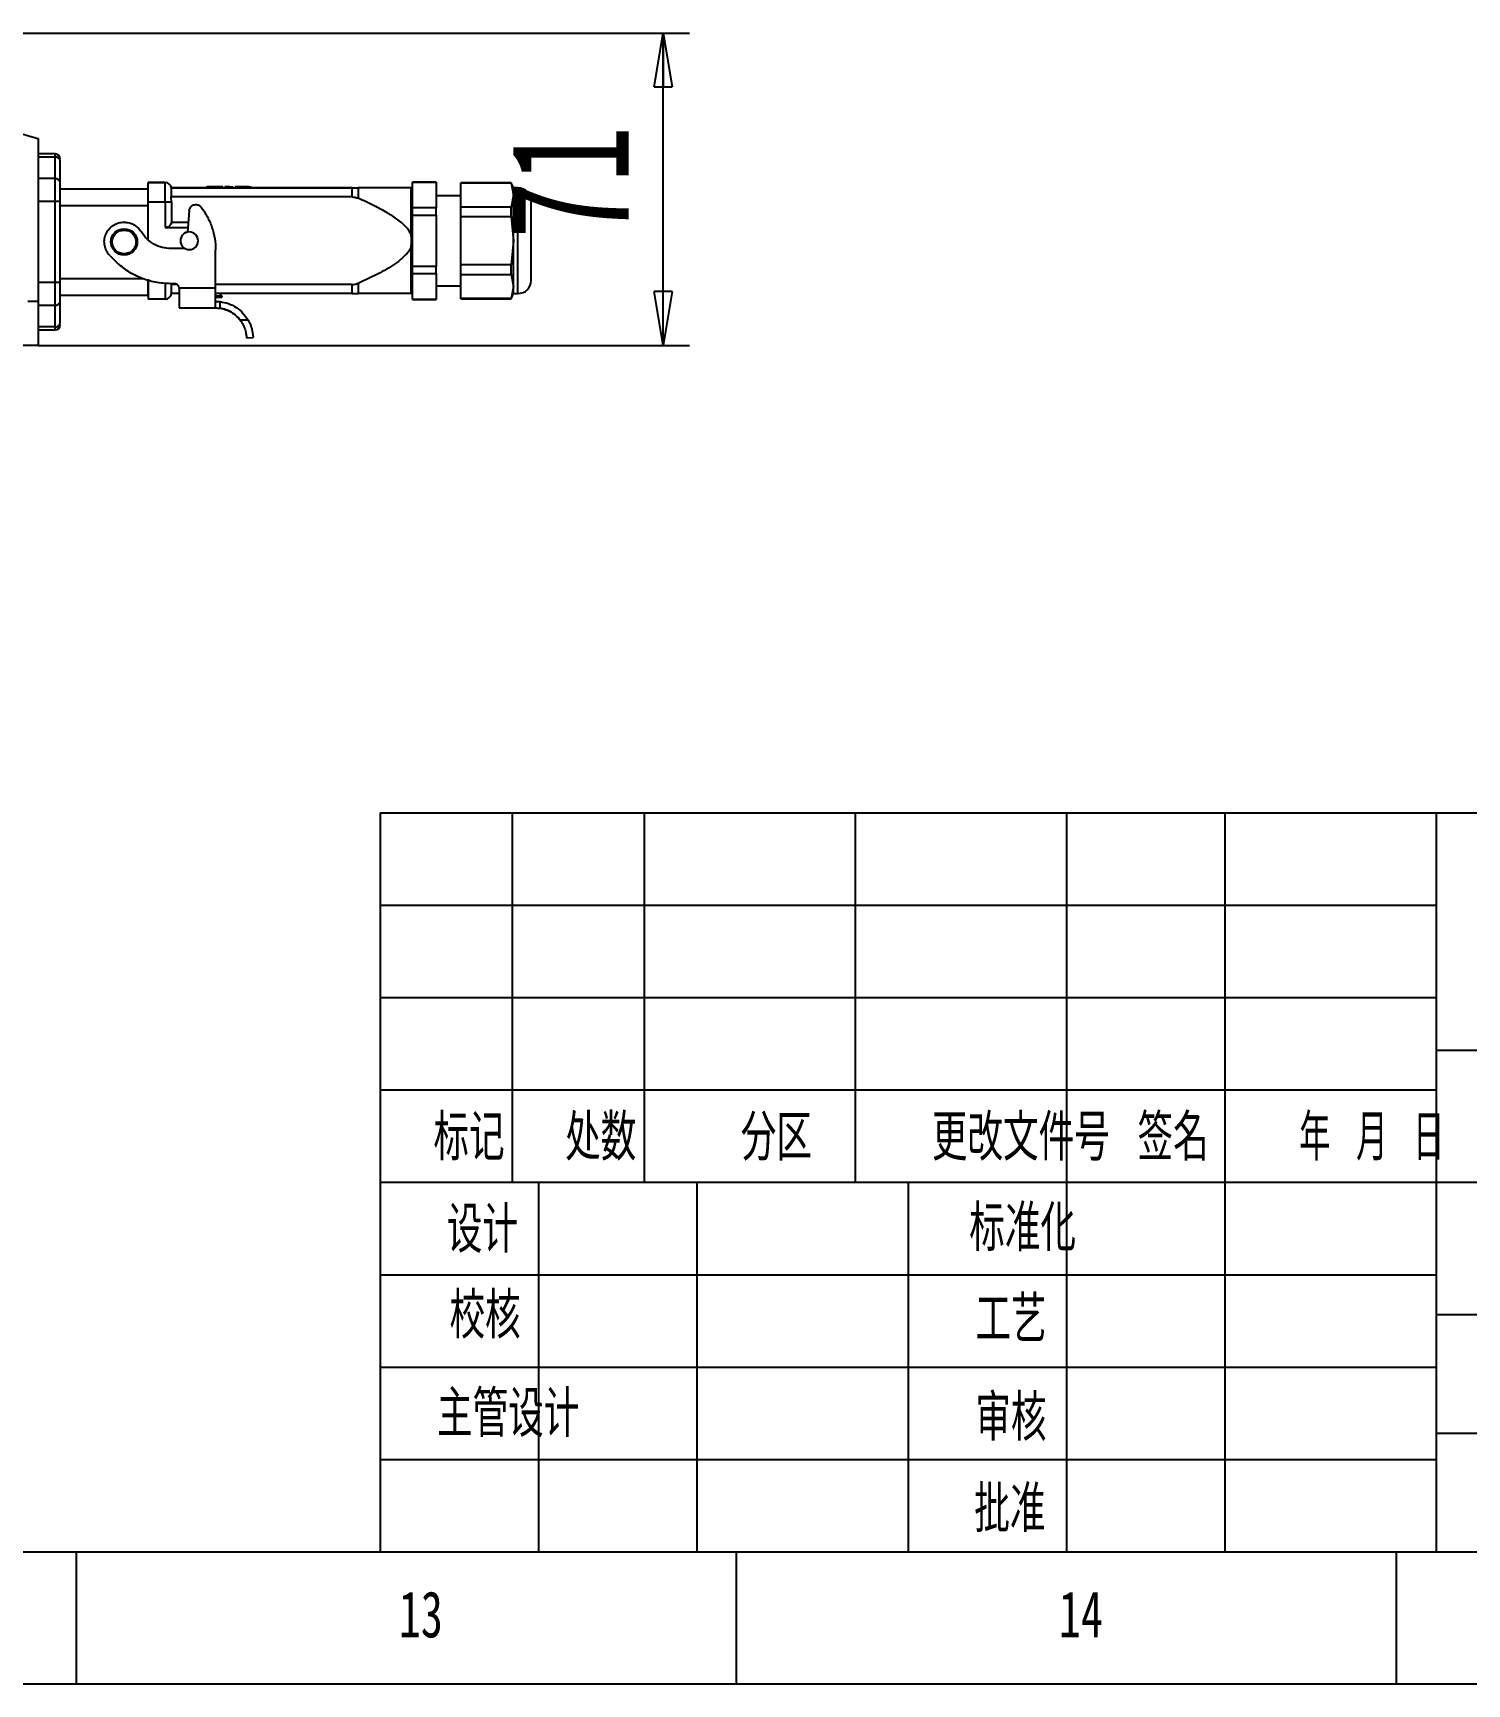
# Model space of a CAD drawing. Header units: millimetres. Extents: x 0 to 841, y 0 to 594.
# Drawn here: x 624.7 to 733.3, y 0 to 125.1 of the extents above; entities that cross this region are included whole.
import ezdxf

# ---------------------------------------------------------------- set-up
doc = ezdxf.new("R2010")
doc.units = ezdxf.units.MM
doc.layers.add('10', color=7, linetype='Continuous')
doc.layers.add('5', color=7, linetype='Continuous')
doc.styles.add('SLDTEXTSTYLE0', font='TXT', dxfattribs={"width": 0.7, "bigfont": 'bigfont'})
doc.styles.add('SLDTEXTSTYLE1', font='TXT', dxfattribs={"width": 0.62, "bigfont": 'bigfont'})
doc.styles.add('SLDTEXTSTYLE4', font='TXT', dxfattribs={"width": 0.7})
doc.dimstyles.new('SLDDIMSTYLE0', dxfattribs={"dimtxt": 9, "dimasz": 4.08, "dimexe": 0, "dimexo": 0.0625, "dimgap": 2.25, "dimtad": 2, "dimlfac": 3, "dimrnd": 1e-09, "dimzin": 12, "dimdsep": 46, "dimtxsty": 'SLDTEXTSTYLE4', "dimblk1": 'CLOSED', "dimblk2": 'CLOSED', "dimsah": 1, "dimcen": 0.09, "dimadec": 0, "dimazin": 3, "dimtfac": 1, "dimtofl": 0, "dimtmove": 0, "dimatfit": 3, "dimldrblk": 'CLOSED', "dimfxl": 0, "dimfrac": 2, "dimtolj": 1, "dimtzin": 12, "dimarcsym": 0})

# ---------------------------------------------------------------- blocks, each defined once
blk = doc.blocks.new('_Closed')
at = {"color": 0, "linetype": 'ByBlock', "lineweight": -2}
for p, q in [((-1, 0.166667), (0, 0)), ((-1, 0.166667), (-1, -0.166667)), ((0, 0), (-1, -0.166667)), ((0, 0), (-1, 0))]:
    blk.add_line(p, q, dxfattribs=at)
blk = doc.blocks.new('_D_19')
at = {"layer": '10'}
for p, q in [((619.75, 125.06), (674.45, 125.06)), ((672.45, 101.39), (672.45, 125.06)), ((625.11, 101.39), (674.45, 101.39))]:
    blk.add_line(p, q, dxfattribs=at)
at = {"layer": '10', "xscale": 4.08, "yscale": 4.08}
for p, rotation in [((672.45, 125.06, 0), 90.0000000000004), ((672.45, 101.39, 0), 270.0000000000004)]:
    blk.add_blockref('_Closed', p, dxfattribs=dict(at, rotation=rotation))
at = {"layer": '10', "insert": (660.84, 109.45), "char_height": 9, "attachment_point": 1, "rotation": 90, "style": 'SLDTEXTSTYLE4'}
blk.add_mtext('71', dxfattribs=at)

msp = doc.modelspace()

# ---------------------------------------------------------------- linework, layer by layer
at = {"color": 7, "linetype": 'Continuous', "lineweight": 25}
for p, q in [((626.379, 115.9016), (625.1123, 115.9016)), ((625.1123, 115.6783), (626.379, 115.6783)), ((626.379, 114.0425), (626.379, 115.6783)), ((626.779, 115.3319), (626.779, 115.4366)), ((626.779, 113.6961), (626.779, 115.3319)), ((626.379, 114.0425), (625.1123, 114.0425)), ((626.379, 112.3104), (626.379, 114.0425)), ((626.779, 113.2683), (633.4457, 113.2683)), ((633.4457, 112.2383), (633.4457, 113.7383)), ((634.7123, 113.7383), (633.4457, 113.7383)), ((633.4457, 113.7383), (634.7123, 113.7383)), ((633.4457, 113.7383), (633.4457, 113.7383)), ((634.7123, 112.2383), (634.7123, 113.7383)), ((635.1871, 113.3216), (635.2053, 113.3216)), ((635.1871, 113.3216), (635.1871, 112.6443)), ((635.1871, 113.3216), (648.8858, 113.3216)), ((639.4376, 113.3216), (635.1871, 113.3216)), ((635.2053, 112.2383), (635.1871, 112.6443)), ((648.8858, 112.6443), (635.1871, 112.6443)), ((635.2053, 113.3216), (635.2053, 113.3216)), ((637.879, 113.4216), (637.879, 113.3216)), ((638.3256, 113.3216), (637.879, 113.3216)), ((639.0776, 113.4216), (638.3256, 113.4216)), ((638.3256, 113.4216), (639.0776, 113.4216)), ((638.3256, 113.3216), (638.3256, 113.4216)), ((639.0776, 113.3216), (638.3256, 113.3216)), ((639.0776, 113.3216), (638.504, 113.3216)), ((639.0776, 113.3216), (639.0776, 113.4216)), ((639.2519, 113.4216), (639.2519, 113.3216)), ((639.4653, 113.4216), (639.2519, 113.4216)), ((639.4653, 113.3216), (639.2519, 113.3216)), ((639.5332, 113.3216), (639.2644, 113.3216)), ((639.8269, 113.3216), (639.2644, 113.3216)), ((639.7879, 113.3216), (639.2644, 113.3216)), ((639.8144, 113.3216), (639.2644, 113.3216)), ((639.5582, 113.3216), (639.2644, 113.3216)), ((639.4126, 113.3216), (639.2644, 113.3216)), ((639.4376, 113.3216), (639.2644, 113.3216)), ((639.4654, 113.4216), (639.2769, 113.4216)), ((639.8269, 113.3216), (639.3034, 113.3216)), ((639.4653, 113.4216), (639.5332, 113.4216)), ((639.5582, 113.4216), (639.4653, 113.4216)), ((639.4653, 113.4216), (639.6259, 113.4216)), ((639.4653, 113.3216), (639.4653, 113.4216)), ((639.5582, 113.3216), (639.4653, 113.3216)), ((639.626, 113.4216), (639.4654, 113.4216)), ((639.5332, 113.4216), (639.5582, 113.4216)), ((639.5582, 113.3216), (639.5582, 113.4216)), ((639.8394, 113.3216), (639.5582, 113.3216)), ((639.626, 113.3216), (639.5582, 113.3216)), ((639.6259, 113.4216), (639.8385, 113.4216)), ((639.626, 113.4216), (639.8134, 113.4216)), ((639.626, 113.3216), (639.626, 113.4216)), ((639.8144, 113.3216), (639.626, 113.3216)), ((639.6637, 113.4216), (639.6636, 113.4216)), ((639.8394, 113.3216), (639.6636, 113.3216)), ((639.6637, 113.3216), (639.6637, 113.4216)), ((639.8394, 113.3216), (639.8144, 113.3216)), ((639.8269, 113.3216), (639.8144, 113.3216)), ((640.8998, 113.3216), (639.8269, 113.3216)), ((639.8394, 113.3216), (639.8394, 113.4216)), ((639.8394, 113.4216), (639.8394, 113.4216)), ((639.8394, 113.3216), (639.8394, 113.4216)), ((639.8394, 113.3216), (639.8394, 113.4216)), ((640.7657, 113.4216), (640.0137, 113.4216)), ((640.0137, 113.4216), (640.0137, 113.3216)), ((640.7657, 113.3216), (640.0137, 113.3216)), ((640.0138, 113.4216), (640.7657, 113.4216)), ((640.5873, 113.3216), (640.0138, 113.3216)), ((640.7657, 113.4216), (640.8873, 113.4216)), ((640.8873, 113.4216), (640.7657, 113.4216)), ((640.7657, 113.3216), (640.7657, 113.4216)), ((640.9582, 113.3216), (640.7657, 113.3216)), ((640.8873, 113.4216), (640.8873, 113.3216)), ((641.0623, 113.4216), (640.8873, 113.4216)), ((641.0623, 113.3216), (640.8873, 113.3216)), ((641.0623, 113.4216), (640.904, 113.4216)), ((641.0623, 113.4216), (641.2373, 113.4216)), ((641.0623, 113.4216), (641.2207, 113.4216)), ((641.2373, 113.3216), (641.0623, 113.3216)), ((641.2373, 113.3216), (641.2373, 113.4216)), ((648.8857, 113.3216), (641.2373, 113.3216)), ((648.8858, 112.6443), (648.8858, 113.3216)), ((649.3306, 113.3216), (649.3306, 112.5488)), ((653.3525, 113.3216), (653.3235, 113.3216)), ((655.2457, 113.7716), (653.4457, 113.7716)), ((653.4457, 113.7607), (653.4457, 113.7716)), ((653.4457, 113.7607), (655.2457, 113.7607)), ((653.4457, 111.8107), (653.4457, 113.7607)), ((655.2457, 113.7607), (655.2457, 113.7716)), ((655.2457, 113.7607), (655.2457, 111.8107)), ((657.1123, 112.7216), (655.2457, 112.7216)), ((660.9258, 113.7216), (657.1123, 113.7216)), ((657.1123, 113.7022), (657.1123, 113.7216)), ((657.1123, 113.7022), (660.9258, 113.7022)), ((657.1123, 111.8692), (657.1123, 113.7022)), ((661.1123, 113.3216), (660.9258, 113.7216)), ((660.9258, 113.7022), (660.9258, 113.7216)), ((660.9258, 113.7022), (661.1123, 112.7857)), ((661.1123, 112.7857), (660.9258, 111.8692)), ((661.4457, 113.3216), (661.1123, 113.3216)), ((661.1123, 112.7857), (661.1123, 113.3216)), ((661.1123, 109.3216), (661.1123, 112.7857)), ((626.379, 112.3104), (625.1123, 112.3104)), ((626.379, 106.1594), (626.379, 112.3104)), ((626.779, 112.3104), (626.379, 112.3104)), ((626.779, 106.1594), (626.779, 112.3104)), ((626.779, 112.0016), (633.4457, 112.0016)), ((633.4457, 109.389), (633.4457, 112.2383)), ((634.7123, 112.2383), (633.4457, 112.2383)), ((634.7123, 112.2383), (634.7123, 110.3216)), ((635.2053, 112.2383), (634.7123, 112.2383)), ((635.2053, 112.2383), (635.2053, 110.7383)), ((636.5486, 111.6119), (636.4053, 109.9733)), ((655.2457, 111.8107), (653.4457, 111.8107)), ((653.4457, 111.2716), (653.4457, 111.8107)), ((657.1123, 111.1546), (657.1123, 111.8692)), ((660.9258, 111.8692), (657.1123, 111.8692)), ((660.9258, 111.1546), (660.9258, 111.8692)), ((634.7123, 110.3216), (636.4358, 110.3216)), ((635.2053, 110.7383), (636.4722, 110.7383)), ((653.4457, 111.2716), (655.2457, 111.2716)), ((653.4457, 107.3716), (653.4457, 111.2716)), ((655.2457, 111.2716), (655.2457, 107.3716)), ((657.1123, 107.4886), (657.1123, 111.1546)), ((657.1123, 111.1546), (660.9258, 111.1546)), ((660.9258, 111.1546), (661.1123, 109.3216)), ((635.8793, 109.3427), (635.8793, 109.3427)), ((653.3873, 109.3216), (653.3872, 109.3314)), ((653.3872, 109.3142), (653.3873, 109.3216)), ((661.1123, 109.3216), (660.9258, 107.4886)), ((661.1123, 105.8575), (661.1123, 109.3216)), ((630.5517, 108.1743), (630.9003, 107.8256)), ((636.229, 108.7349), (635.1714, 108.7349)), ((638.5457, 105.7349), (638.5457, 108.6258)), ((633.4457, 106.4049), (633.4457, 104.9049)), ((655.2457, 107.3716), (653.4457, 107.3716)), ((653.4457, 106.8325), (653.4457, 107.3716)), ((653.4457, 106.8325), (655.2457, 106.8325)), ((653.4457, 104.8825), (653.4457, 106.8325)), ((655.2457, 106.8325), (655.2457, 107.3716)), ((655.2457, 106.8325), (655.2457, 104.8825)), ((660.9258, 107.4886), (657.1123, 107.4886)), ((657.1123, 106.774), (657.1123, 107.4886)), ((657.1123, 106.774), (660.9258, 106.774)), ((657.1123, 104.941), (657.1123, 106.774)), ((660.9258, 106.774), (660.9258, 107.4886)), ((660.9258, 106.774), (661.1123, 105.8575)), ((626.379, 106.1594), (625.1123, 106.1594)), ((626.379, 104.4274), (626.379, 106.1594)), ((626.779, 106.1594), (626.379, 106.1594)), ((626.779, 105.2016), (633.4457, 105.2016)), ((635.4457, 106.0683), (635.143, 106.0683)), ((635.1871, 105.999), (635.1902, 106.0683)), ((635.639, 105.999), (635.1871, 105.999)), ((635.1871, 105.999), (635.1871, 105.3216)), ((635.779, 105.3216), (635.1871, 105.3216)), ((638.5457, 105.7349), (635.779, 105.7349)), ((648.8858, 105.999), (638.5457, 105.999)), ((648.8858, 105.3216), (638.5457, 105.3216)), ((638.9013, 105.2813), (638.861, 105.3216)), ((638.8897, 105.2813), (638.9013, 105.2813)), ((639.0108, 105.1618), (638.8897, 105.2813)), ((638.8897, 105.2813), (639.0108, 105.1618)), ((648.8858, 105.3216), (648.8858, 105.999)), ((649.3306, 106.0944), (649.3306, 105.3216)), ((655.2457, 105.9216), (657.1123, 105.9216)), ((661.1123, 105.8575), (660.9258, 104.941)), ((660.9258, 104.9216), (661.1123, 105.3216)), ((661.1123, 105.3216), (661.1123, 105.8575)), ((661.1123, 105.3216), (661.4457, 105.3216)), ((625.1123, 104.7273), (625.1123, 101.394)), ((626.379, 104.4274), (625.1123, 104.4274)), ((626.379, 102.7916), (626.379, 104.4274)), ((626.779, 103.138), (626.779, 104.7738)), ((634.7123, 104.9049), (633.4457, 104.9049)), ((635.779, 104.2349), (638.5457, 104.2349)), ((638.9631, 105.048), (638.5457, 105.048)), ((638.879, 104.211), (638.879, 104.7153)), ((655.2457, 104.8825), (653.4457, 104.8825)), ((653.4457, 104.8716), (653.4457, 104.8825)), ((653.4457, 104.8716), (655.2457, 104.8716)), ((655.2457, 104.8716), (655.2457, 104.8825)), ((660.9258, 104.941), (657.1123, 104.941)), ((657.1123, 104.9216), (657.1123, 104.941)), ((657.1123, 104.9216), (660.9258, 104.9216)), ((660.9258, 104.9216), (660.9258, 104.941)), ((626.379, 102.7916), (625.1123, 102.7916)), ((625.1123, 102.5683), (626.379, 102.5683)), ((626.779, 103.0578), (626.779, 103.138)), ((640.9976, 103.3214), (640.4128, 103.301)), ((640.8776, 101.983), (641.3773, 102.0005)), ((640.8776, 101.983), (640.8776, 101.983))]:
    msp.add_line(p, q, dxfattribs=at)
at = {"color": 8, "linetype": 'Continuous', "lineweight": 25}
for p, q in [((626.379, 115.6783), (626.379, 115.9016)), ((661.4457, 109.3216), (661.4457, 113.3216)), ((661.4457, 105.3216), (661.4457, 109.3216)), ((626.779, 106.4683), (633.0338, 106.4683)), ((626.379, 102.5683), (626.379, 102.7916))]:
    msp.add_line(p, q, dxfattribs=at)
at = {"color": 7, "linetype": 'Continuous', "lineweight": 25, "flags": 128}
for points in [[(638.3256, 113.4216), (638.1328, 113.4216), (637.9926, 113.4216), (637.9076, 113.4216), (637.879, 113.4216), (637.9076, 113.4216), (637.9926, 113.4216), (638.1328, 113.4216), (638.3256, 113.4216)], [(639.0776, 113.4216), (638.8319, 113.4216), (638.6514, 113.4216), (638.5411, 113.4216), (638.504, 113.4216), (638.5411, 113.4216), (638.6514, 113.4216), (638.8319, 113.4216), (639.0776, 113.4216)], [(640.0138, 113.4216), (640.2595, 113.4216), (640.4399, 113.4216), (640.5502, 113.4216), (640.5873, 113.4216), (640.5502, 113.4216), (640.4399, 113.4216), (640.2594, 113.4216), (640.0137, 113.4216)], [(655.2457, 111.2716), (655.2457, 111.3413), (655.2457, 111.4104), (655.2457, 111.4788), (655.2457, 111.5466), (655.2457, 111.6137), (655.2457, 111.6801), (655.2457, 111.7458), (655.2457, 111.8107)]]:
    msp.add_lwpolyline(points, dxfattribs=at)
at = {"color": 8, "linetype": 'Continuous', "lineweight": 25, "flags": 128}
for points in [[(634.7123, 106.1047), (634.7123, 105.8309), (634.7123, 105.5716), (634.7123, 105.3443), (634.7123, 105.1577), (634.7123, 105.0191), (634.7123, 104.9338), (634.7123, 104.9049)], [(638.5507, 105.1618), (638.7106, 105.1618), (638.9094, 105.1618), (639.0108, 105.1618)]]:
    msp.add_lwpolyline(points, dxfattribs=at)
at = {"color": 7, "linetype": 'Continuous', "lineweight": 25}
msp.add_circle((631.6123, 109.2349), 1, dxfattribs=at)
for centre, radius, start, end in [((626.379, 115.5016), 0.4, 360, 90), ((626.404, 115.303), 0.3761, 4.40195, 93.811261), ((626.404, 113.6672), 0.3761, 4.40195, 93.811261), ((634.7123, 113.2383), 0.5, 9.594068, 90), ((634.7123, 113.2383), 0.5, 9.594068, 90), ((661.4457, 112.3216), 1, 360, 90), ((636.5457, 109.3216), 0.6667, 90, 270), ((636.5457, 109.3216), 0.6667, 102.154716, 178.185824), ((636.5457, 109.3216), 0.6667, 270, 90), ((661.4457, 106.3216), 1, 270, 360), ((634.7123, 105.4049), 0.5, 270.000002, 350.405932), ((626.404, 104.8027), 0.3761, 266.188739, 355.59805), ((626.404, 103.1668), 0.3761, 266.188739, 355.59805), ((626.379, 102.9683), 0.4, 270, 0)]:
    msp.add_arc(centre, radius, start, end, dxfattribs=at)
for points, knots in [([(620.439, 122.394), (620.4535, 122.03), (620.4818, 121.3225), (620.719, 120.3149), (621.0965, 119.4194), (621.6251, 118.6623), (622.3164, 118.0818), (623.1452, 117.6718), (624.0895, 117.3517), (624.7591, 117.1612), (625.1123, 117.0607)], [0, 0, 0, 0, 0.138925316, 0.270062609, 0.393012331, 0.508431506, 0.61936368, 0.734008195, 0.859684568, 1, 1, 1, 1]), ([(625.1123, 117.0607), (625.1123, 117.0528), (625.1123, 117.0378), (625.1123, 116.8786), (625.1123, 116.6063), (625.1123, 116.2314), (625.1123, 115.7893), (625.1123, 115.2267), (625.1123, 114.5441), (625.1123, 113.7415), (625.1123, 112.8178), (625.1123, 111.7697), (625.1123, 110.6862), (625.1123, 109.5851), (625.1123, 108.4851), (625.1123, 107.3134), (625.1123, 106.0529), (625.1123, 105.1836), (625.1123, 104.7273)], [0, 0, 0, 0, 0.09470892, 0.18008173, 0.25650167, 0.30884207, 0.35768281, 0.4046065, 0.45171537, 0.50103065, 0.55425977, 0.61272411, 0.67739278, 0.73346192, 0.79366177, 0.85768803, 0.92531956, 1, 1, 1, 1]), ([(626.779, 112.3104), (626.779, 112.4477), (626.779, 112.7271), (626.779, 113.1188), (626.779, 113.4609), (626.779, 113.6186), (626.779, 113.6961)], [0, 0, 0, 0, 0.2456669, 0.5, 0.7543331, 1, 1, 1, 1]), ([(648.8857, 113.3216), (648.961, 113.3216), (649.1141, 113.3216), (649.258, 113.3216), (649.3312, 113.3216)], [0, 0, 0, 0, 0.49195641, 1, 1, 1, 1]), ([(648.8858, 113.3216), (648.9609, 113.3216), (649.1138, 113.3216), (649.2575, 113.3216), (649.3306, 113.3216)], [0, 0, 0, 0, 0.49103197, 1, 1, 1, 1]), ([(648.8858, 112.6443), (648.9617, 112.6384), (649.1143, 112.6265), (649.2583, 112.5748), (649.3306, 112.5488)], [0, 0, 0, 0, 0.49771303, 1, 1, 1, 1]), ([(653.3235, 113.3216), (653.2754, 113.3216), (653.1739, 113.3215), (652.9737, 113.3216), (652.7523, 113.3216), (652.5133, 113.3216), (651.9509, 113.3216), (650.8965, 113.3216), (649.8922, 113.3216), (649.3306, 113.3216)], [0, 0, 0, 0, 0.06194737, 0.13093291, 0.18973098, 0.25379946, 0.32352629, 0.62171707, 1, 1, 1, 1]), ([(653.3232, 113.3216), (653.3398, 113.3216), (653.3902, 113.3216), (653.3719, 113.3216), (653.3596, 113.3216)], [0, 0, 0, 0, 0.3278725, 1, 1, 1, 1]), ([(653.3235, 113.3216), (653.3235, 113.2229), (653.3235, 113.0256), (653.3235, 112.2196), (653.3235, 111.1392), (653.3235, 110.2748), (653.3235, 109.8426)], [0, 0, 0, 0, 0.25000008, 0.50000011, 0.75000008, 1, 1, 1, 1]), ([(653.3235, 109.8426), (653.2756, 109.9316), (653.1739, 110.1204), (652.9416, 110.398), (652.6322, 110.6934), (652.154, 111.064), (651.4598, 111.5041), (650.4847, 112.0254), (649.7423, 112.3621), (649.3306, 112.5488)], [0, 0, 0, 0, 0.06173717, 0.13102935, 0.22046737, 0.32345308, 0.50089531, 0.72319859, 1, 1, 1, 1]), ([(662.4457, 109.3216), (662.4457, 109.699), (662.4457, 110.2795), (662.4457, 110.978), (662.4457, 111.4586), (662.4457, 111.8458), (662.4457, 112.2198), (662.4457, 112.2815), (662.4457, 112.3216)], [0, 0, 0, 0, 0.2394563, 0.3683603, 0.5, 0.6316397, 0.7605437, 1, 1, 1, 1]), ([(635.2053, 110.7383), (635.192, 110.6855), (635.1666, 110.5846), (635.0637, 110.4539), (634.9428, 110.3719), (634.8215, 110.3278), (634.7503, 110.3238), (634.7123, 110.3216)], [0, 0, 0, 0, 0.27109412, 0.51819465, 0.74589606, 0.86426195, 1, 1, 1, 1]), ([(653.3231, 108.8003), (653.3389, 108.8555), (653.3867, 109.0227), (653.3869, 109.1973), (653.3871, 109.3142)], [0, 0, 0, 0, 0.33067144, 1, 1, 1, 1]), ([(653.3871, 109.3314), (653.3868, 109.4432), (653.3863, 109.6168), (653.3398, 109.7835), (653.3232, 109.8428)], [0, 0, 0, 0, 0.643931697, 1, 1, 1, 1]), ([(653.4455, 109.331), (653.4447, 109.3311), (653.4429, 109.3311), (653.4314, 109.3312), (653.4136, 109.3313), (653.3959, 109.3313), (653.3871, 109.3314)], [0, 0, 0, 0, 0.24151634, 0.49256501, 0.74627229, 1, 1, 1, 1]), ([(653.3871, 109.3142), (653.396, 109.3142), (653.4137, 109.3143), (653.4315, 109.3143), (653.443, 109.3144), (653.4447, 109.3144), (653.4455, 109.3145)], [0, 0, 0, 0, 0.25376146, 0.50750044, 0.75855217, 1, 1, 1, 1]), ([(653.3872, 109.3216), (653.3961, 109.3216), (653.4137, 109.3216), (653.4315, 109.3216), (653.443, 109.3216), (653.4447, 109.3216), (653.4455, 109.3216)], [0, 0, 0, 0, 0.25374921, 0.5074743, 0.75851932, 1, 1, 1, 1]), ([(662.4457, 106.3217), (662.4457, 106.3617), (662.4457, 106.4234), (662.4457, 106.7975), (662.4457, 107.1846), (662.4457, 107.6653), (662.4457, 108.3637), (662.4457, 108.9442), (662.4457, 109.3216)], [0, 0, 0, 0, 0.23945631, 0.3683603, 0.5, 0.6316397, 0.76054369, 1, 1, 1, 1]), ([(653.3235, 108.8004), (653.2757, 108.7117), (653.1748, 108.5241), (652.9759, 108.2863), (652.7557, 108.0654), (652.5179, 107.8609), (651.9558, 107.4342), (650.9, 106.8126), (649.8936, 106.352), (649.3306, 106.0944)], [0, 0, 0, 0, 0.061587113, 0.130189199, 0.188785164, 0.252627733, 0.32210465, 0.620832495, 1, 1, 1, 1]), ([(653.3235, 108.8004), (653.3235, 108.3681), (653.3235, 107.5034), (653.3235, 106.4228), (653.3235, 105.617), (653.3235, 105.4199), (653.3235, 105.3214)], [0, 0, 0, 0, 0.2500004, 0.50000053, 0.7500004, 1, 1, 1, 1]), ([(633.4457, 105.2016), (633.4457, 105.2206), (633.4457, 105.2586), (633.4457, 105.5522), (633.4457, 105.9325), (633.4457, 106.2206), (633.4457, 106.3433)], [0, 0, 0, 0, 0.26721646, 0.53443291, 0.80164937, 1, 1, 1, 1]), ([(626.779, 104.7738), (626.779, 104.8513), (626.779, 105.009), (626.779, 105.3511), (626.779, 105.7428), (626.779, 106.0222), (626.779, 106.1594)], [0, 0, 0, 0, 0.2456669, 0.5, 0.7543331, 1, 1, 1, 1]), ([(638.9631, 105.048), (638.9699, 105.0486), (638.9836, 105.0497), (639.0014, 105.0588), (639.0156, 105.0714), (639.0255, 105.0872), (639.0311, 105.1057), (639.0305, 105.1257), (639.0245, 105.1458), (639.0154, 105.1564), (639.0108, 105.1618)], [0, 0, 0, 0, 0.12949482, 0.26003906, 0.37269217, 0.48785837, 0.61020835, 0.73548484, 0.86672984, 1, 1, 1, 1]), ([(648.8858, 105.999), (648.9618, 106.0048), (649.1143, 106.0167), (649.2583, 106.0684), (649.3306, 106.0944)], [0, 0, 0, 0, 0.49762789, 1, 1, 1, 1]), ([(648.8858, 105.3216), (648.9663, 105.3216), (649.1192, 105.3216), (649.2627, 105.3216), (649.3306, 105.3216)], [0, 0, 0, 0, 0.526327236, 1, 1, 1, 1]), ([(653.3235, 105.3216), (653.2782, 105.3216), (653.1778, 105.3216), (652.9457, 105.3216), (652.6334, 105.3216), (652.1551, 105.3216), (651.4613, 105.3216), (650.4858, 105.3216), (649.7431, 105.3216), (649.3306, 105.3216)], [0, 0, 0, 0, 0.0590752, 0.13099982, 0.2203717, 0.32336418, 0.50081066, 0.7227591, 1, 1, 1, 1]), ([(653.377, 105.3216), (653.3807, 105.3216), (653.3919, 105.3216), (653.3511, 105.3216), (653.3237, 105.3216)], [0, 0, 0, 0, 0.33027001, 1, 1, 1, 1]), ([(653.4456, 105.4497), (653.4442, 105.4313), (653.4413, 105.3944), (653.4215, 105.3631), (653.4116, 105.3475)], [0, 0, 0, 0, 0.499999866, 1, 1, 1, 1]), ([(625.1123, 104.7273), (625.0076, 104.7273), (624.8204, 104.7273), (624.4659, 104.7273), (624.3097, 104.7273)], [0, 0, 0, 0, 0.55935648, 1, 1, 1, 1]), ([(638.5457, 105.048), (638.5909, 105.048), (638.7274, 105.048), (638.8859, 105.048), (638.9379, 105.048), (638.9631, 105.048)], [0, 0, 0, 0, 0.20370284, 0.6145231, 1, 1, 1, 1]), ([(638.5457, 104.7349), (638.5508, 104.735), (638.5609, 104.735), (638.6384, 104.7339), (638.7486, 104.7288), (638.8355, 104.7198), (638.879, 104.7153)], [0, 0, 0, 0, 0.25150545, 0.50057899, 0.74991311, 1, 1, 1, 1]), ([(638.5457, 104.2349), (638.5479, 104.2349), (638.5521, 104.2349), (638.5854, 104.2344), (638.6336, 104.2337), (638.6947, 104.2303), (638.7722, 104.2245), (638.8367, 104.2164), (638.879, 104.211)], [0, 0, 0, 0, 0.16919674, 0.30902347, 0.49976921, 0.63015876, 0.75711463, 1, 1, 1, 1]), ([(640.4128, 103.301), (640.4668, 103.2233), (640.5738, 103.0694), (640.6912, 102.8297), (640.7757, 102.5983), (640.8286, 102.3962), (640.8597, 102.2201), (640.8743, 102.0883), (640.8779, 101.9998), (640.8777, 101.9887), (640.8776, 101.983)], [0, 0, 0, 0, 0.13028384, 0.25823702, 0.37651408, 0.50431574, 0.61648007, 0.74762133, 0.87188232, 1, 1, 1, 1]), ([(640.9976, 103.3214), (641.042, 103.2394), (641.1291, 103.0785), (641.2252, 102.8329), (641.2939, 102.6032), (641.3373, 102.3982), (641.3615, 102.228), (641.3727, 102.1005), (641.3768, 102.0166), (641.3771, 102.0059), (641.3773, 102.0005)], [0, 0, 0, 0, 0.13021426, 0.25549645, 0.37960244, 0.50264753, 0.6251298, 0.74808397, 0.8726412, 1, 1, 1, 1]), ([(625.1123, 101.394), (625.0206, 101.394), (624.8371, 101.394), (624.369, 101.394), (623.7231, 101.394), (622.8634, 101.394), (621.7692, 101.394), (620.411, 101.394), (618.798, 101.394), (617.0116, 101.394), (614.8482, 101.394), (612.3209, 101.394), (609.4563, 101.394), (606.5645, 101.394), (603.6581, 101.394), (601.717, 101.394), (600.7457, 101.394)], [0, 0, 0, 0, 0.06221418, 0.12454853, 0.18748792, 0.2507835, 0.31364347, 0.37483921, 0.43618157, 0.49811929, 0.56029437, 0.64818852, 0.73563213, 0.82341402, 0.91164166, 1, 1, 1, 1])]:
    msp.add_open_spline(points, degree=3, knots=knots, dxfattribs=at)
for points in [[(633.4457, 112.0016), (633.4457, 112.1676), (633.4457, 112.4995), (633.4457, 112.9182), (633.4457, 113.2112), (633.4457, 113.2492), (633.4457, 113.2683)], [(636.5486, 111.6119), (636.5607, 111.6729), (636.5848, 111.795), (636.7019, 111.9446), (636.8611, 112.0482), (636.9849, 112.0616), (637.0467, 112.0683)], [(637.0467, 112.0683), (637.0849, 112.0658), (637.1613, 112.0607), (637.2696, 112.0201), (637.3676, 111.959), (637.4181, 111.9014), (637.4434, 111.8727)], [(637.4434, 111.8727), (637.6097, 111.6335), (637.9424, 111.1552), (638.2821, 110.3468), (638.5047, 109.4987), (638.532, 108.9168), (638.5457, 108.6258)], [(630.5517, 108.1743), (630.4565, 108.2873), (630.266, 108.5134), (630.1208, 108.9391), (630.0975, 109.3838), (630.2064, 109.8173), (630.4359, 110.2008), (630.7668, 110.4987), (631.1706, 110.6971), (631.4651, 110.7223), (631.6123, 110.7349)], [(631.6123, 108.3349), (631.4945, 108.3485), (631.2589, 108.3755), (630.9594, 108.5836), (630.7592, 108.8811), (630.6889, 109.2349), (630.7592, 109.5887), (630.9594, 109.8862), (631.2589, 110.0944), (631.4945, 110.1214), (631.6123, 110.1349)], [(631.6123, 110.7349), (631.7404, 110.7255), (631.9965, 110.7066), (632.3542, 110.5552), (632.6695, 110.3284), (632.8189, 110.1194), (632.8936, 110.0149)], [(631.6123, 110.1349), (631.7301, 110.1214), (631.9657, 110.0944), (632.2653, 109.8862), (632.4655, 109.5887), (632.5358, 109.2349), (632.4655, 108.8811), (632.2653, 108.5836), (631.9657, 108.3755), (631.7301, 108.3485), (631.6123, 108.3349)], [(635.1714, 108.7349), (634.9437, 108.7518), (634.4883, 108.7854), (633.8524, 109.0545), (633.2919, 109.4577), (633.0263, 109.8292), (632.8936, 110.0149)], [(635.143, 106.0683), (634.7501, 106.0904), (633.9644, 106.1348), (632.834, 106.494), (631.7807, 107.0393), (631.1938, 107.5635), (630.9003, 107.8256)], [(635.779, 105.7349), (635.774, 105.7786), (635.764, 105.866), (635.6869, 105.9762), (635.5767, 106.0532), (635.4893, 106.0633), (635.4457, 106.0683)], [(635.779, 105.7349), (635.779, 105.5384), (635.779, 105.1453), (635.779, 104.6495), (635.779, 104.3026), (635.779, 104.2575), (635.779, 104.2349)], [(638.5457, 104.2349), (638.5457, 104.2575), (638.5457, 104.3026), (638.5457, 104.6495), (638.5457, 105.1453), (638.5457, 105.5384), (638.5457, 105.7349)], [(638.879, 104.7153), (639.095, 104.6749), (639.5269, 104.5942), (640.1152, 104.2872), (640.63, 103.8685), (640.8751, 103.5038), (640.9976, 103.3214)], [(640.4128, 103.301), (640.3144, 103.4179), (640.1177, 103.6517), (639.7429, 103.9195), (639.3283, 104.1201), (639.0288, 104.1807), (638.879, 104.211)], [(638.879, 104.211), (639.0288, 104.1807), (639.3283, 104.1201), (639.7429, 103.9195), (640.1177, 103.6517), (640.3144, 103.4179), (640.4128, 103.301)]]:
    msp.add_open_spline(points, degree=3, dxfattribs=at)
at = {"layer": '5', "color": 7, "lineweight": 25}
for p, q in [((651, 66), (831, 66)), ((651, 66), (651, 10)), ((661, 66), (661, 38)), ((671, 66), (671, 38)), ((687, 66), (687, 38)), ((703, 66), (703, 10)), ((715, 66), (715, 10)), ((731, 66), (731, 10)), ((731, 48), (831, 48)), ((651, 45), (731, 45)), ((651, 38), (781, 38)), ((663, 38), (663, 10)), ((675, 38), (675, 10)), ((691, 38), (691, 10)), ((651, 31), (731, 31)), ((731, 28), (831, 28)), ((651, 24), (731, 24)), ((731, 19), (831, 19.0283)), ((651, 17), (731, 17)), ((0, 10), (831, 10))]:
    msp.add_line(p, q, dxfattribs=at)
at = {"layer": '5', "color": 7}
for p, q in [((651, 59), (731, 59)), ((651, 52), (731, 52)), ((0, 0), (841, 0))]:
    msp.add_line(p, q, dxfattribs=at)
at = {"layer": '5'}
for p, q in [((628, 0), (628, 10)), ((678, 0), (678, 10)), ((728, 0), (728, 10))]:
    msp.add_line(p, q, dxfattribs=at)

# ---------------------------------------------------------------- texts
at = {"layer": '10', "color": 7, "char_height": 3.5, "attachment_point": 2}
for s, insert, style in [('标记', (657.7409, 43.1502), 'SLDTEXTSTYLE0'), ('处数', (667.7144, 43.1502), 'SLDTEXTSTYLE0'), ('分区', (681.017, 43.1502), 'SLDTEXTSTYLE0'), ('更改文件号', (699.5359, 43.1502), 'SLDTEXTSTYLE0'), ('签名', (711.0693, 43.1502), 'SLDTEXTSTYLE0'), ('年 月 日', (726.1297, 43.1502), 'SLDTEXTSTYLE1'), ('设计', (658.7505, 36.1695), 'SLDTEXTSTYLE0'), ('标准化', (699.6748, 36.2838), 'SLDTEXTSTYLE0'), ('工艺', (698.7885, 29.3678), 'SLDTEXTSTYLE0'), ('审核', (698.7879, 21.9204), 'SLDTEXTSTYLE0'), ('批准', (698.7097, 15.0089), 'SLDTEXTSTYLE0')]:
    msp.add_mtext(s, dxfattribs=dict(at, insert=insert, style=style))
at = {"layer": '10', "char_height": 3.5, "attachment_point": 2}
for s, insert, style in [('校核', (658.9513, 29.6678), 'SLDTEXTSTYLE0'), ('主管设计', (660.7013, 22.2204), 'SLDTEXTSTYLE0'), ('13', (654.0889, 7.0308), 'SLDTEXTSTYLE4'), ('14', (704.0889, 7.0308), 'SLDTEXTSTYLE4')]:
    msp.add_mtext(s, dxfattribs=dict(at, insert=insert, style=style))

# ---------------------------------------------------------------- dimensions: what is measured, and where the dimension line sits
at = {"layer": '10'}
dim = msp.add_linear_dim(base=(672.4461, 125.0607), p1=(625.1123, 101.394), p2=(619.7457, 125.0607), angle=90, dimstyle='SLDDIMSTYLE0', dxfattribs=at)
dim.commit()
dim.dimension.update_dxf_attribs({"geometry": '_D_19', "text_midpoint": (672.4461, 113.3927), "dimtype": 160})

doc.saveas('drawing.dxf')
